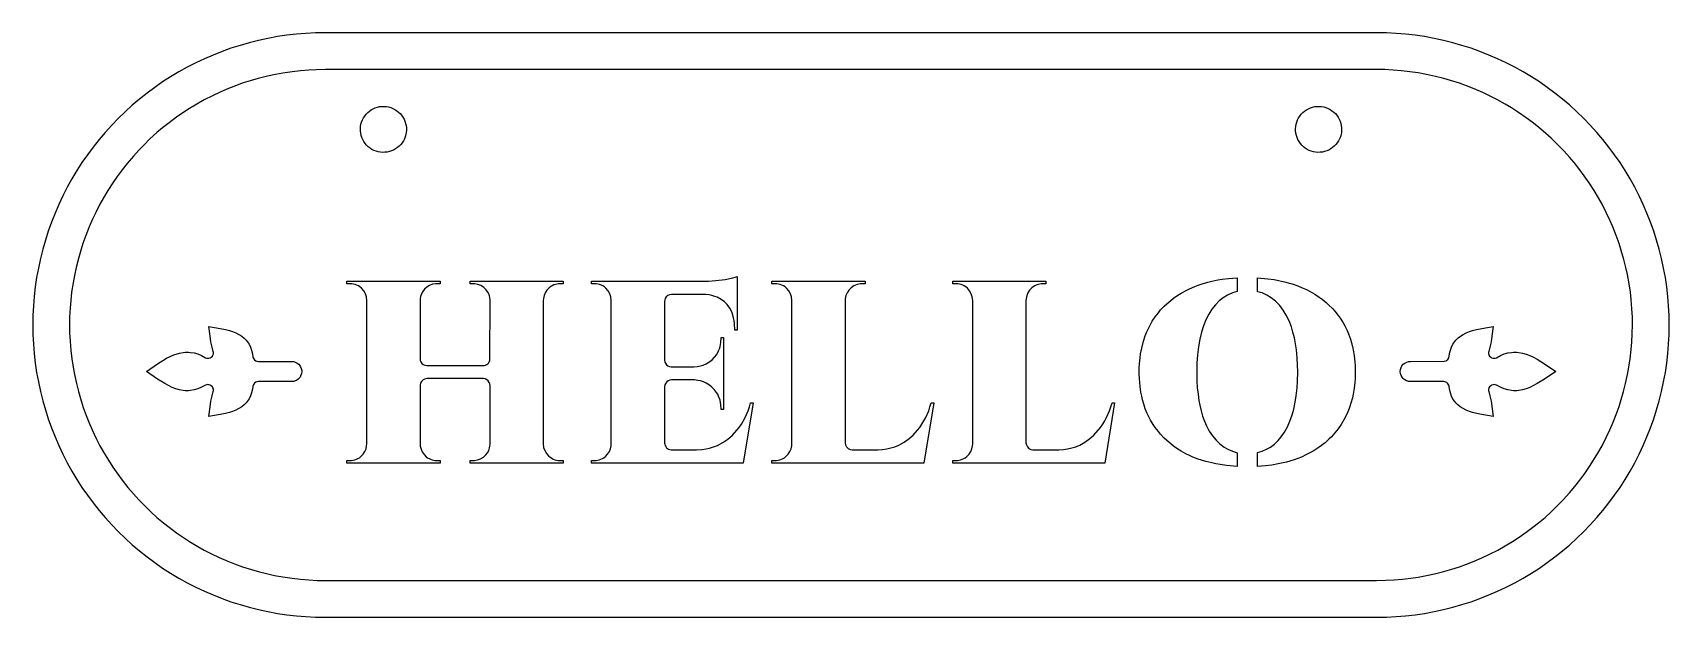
# Model space of a CAD drawing. Header units: millimetres. Extents: x 0 to 178, y 0 to 64.
import ezdxf

# ---------------------------------------------------------------- set-up
doc = ezdxf.new("R2010")
doc.units = ezdxf.units.MM
doc.layers.add('CUT', color=1, linetype='Continuous')
doc.layers.add('SCORE_OPTIONAL', color=5, linetype='Continuous')

msp = doc.modelspace()

# ---------------------------------------------------------------- linework, layer by layer
at = {"layer": 'CUT'}
for points in [[(30.71, 63.48), (29.67, 63.43), (28.64, 63.35), (27.61, 63.23), (26.58, 63.08), (25.56, 62.89), (24.54, 62.67), (23.53, 62.42), (22.53, 62.13), (21.54, 61.82), (20.57, 61.47), (19.6, 61.08), (18.65, 60.67), (17.71, 60.23), (16.78, 59.75), (15.87, 59.25), (14.98, 58.71), (14.11, 58.15), (13.26, 57.56), (12.42, 56.94), (11.61, 56.29), (10.82, 55.62), (10.05, 54.92), (9.3, 54.2), (8.58, 53.45), (7.88, 52.68), (7.21, 51.89), (6.56, 51.08), (5.94, 50.24), (5.35, 49.39), (4.79, 48.52), (4.25, 47.62), (3.75, 46.72), (3.27, 45.79), (2.83, 44.85), (2.42, 43.9), (2.03, 42.93), (1.68, 41.96), (1.37, 40.97), (1.08, 39.97), (0.83, 38.96), (0.61, 37.94), (0.42, 36.92), (0.27, 35.89), (0.15, 34.86), (0.07, 33.83), (0.02, 32.79), (0, 31.75), (0.02, 30.71), (0.07, 29.67), (0.15, 28.64), (0.27, 27.61), (0.42, 26.58), (0.61, 25.56), (0.83, 24.54), (1.08, 23.53), (1.37, 22.53), (1.68, 21.54), (2.03, 20.57), (2.42, 19.6), (2.83, 18.65), (3.27, 17.71), (3.75, 16.78), (4.25, 15.87), (4.79, 14.98), (5.35, 14.11), (5.94, 13.26), (6.56, 12.42), (7.21, 11.61), (7.88, 10.82), (8.58, 10.05), (9.3, 9.3), (10.05, 8.58), (10.82, 7.88), (11.61, 7.21), (12.42, 6.56), (13.26, 5.94), (14.11, 5.35), (14.98, 4.79), (15.87, 4.25), (16.78, 3.75), (17.71, 3.27), (18.65, 2.83), (19.6, 2.42), (20.57, 2.03), (21.54, 1.68), (22.53, 1.37), (23.53, 1.08), (24.54, 0.83), (25.56, 0.61), (26.58, 0.42), (27.61, 0.27), (28.64, 0.15), (29.67, 0.07), (30.71, 0.02), (31.75, 0), (146.05, 0), (147.09, 0.02), (148.13, 0.07), (149.16, 0.15), (150.19, 0.27), (151.22, 0.42), (152.24, 0.61), (153.26, 0.83), (154.27, 1.08), (155.27, 1.37), (156.26, 1.68), (157.23, 2.03), (158.2, 2.42), (159.15, 2.83), (160.09, 3.27), (161.02, 3.75), (161.92, 4.25), (162.82, 4.79), (163.69, 5.35), (164.54, 5.94), (165.38, 6.56), (166.19, 7.21), (166.98, 7.88), (167.75, 8.58), (168.5, 9.3), (169.22, 10.05), (169.92, 10.82), (170.59, 11.61), (171.24, 12.42), (171.86, 13.26), (172.45, 14.11), (173.01, 14.98), (173.55, 15.87), (174.05, 16.78), (174.53, 17.71), (174.97, 18.65), (175.38, 19.6), (175.77, 20.57), (176.12, 21.54), (176.43, 22.53), (176.72, 23.53), (176.97, 24.54), (177.19, 25.56), (177.38, 26.58), (177.53, 27.61), (177.65, 28.64), (177.73, 29.67), (177.78, 30.71), (177.8, 31.75), (177.78, 32.79), (177.73, 33.83), (177.65, 34.86), (177.53, 35.89), (177.38, 36.92), (177.19, 37.94), (176.97, 38.96), (176.72, 39.97), (176.43, 40.97), (176.12, 41.96), (175.77, 42.93), (175.38, 43.9), (174.97, 44.85), (174.53, 45.79), (174.05, 46.72), (173.55, 47.62), (173.01, 48.52), (172.45, 49.39), (171.86, 50.24), (171.24, 51.08), (170.59, 51.89), (169.92, 52.68), (169.22, 53.45), (168.5, 54.2), (167.75, 54.92), (166.98, 55.62), (166.19, 56.29), (165.38, 56.94), (164.54, 57.56), (163.69, 58.15), (162.82, 58.71), (161.92, 59.25), (161.02, 59.75), (160.09, 60.23), (159.15, 60.67), (158.2, 61.08), (157.23, 61.47), (156.26, 61.82), (155.27, 62.13), (154.27, 62.42), (153.26, 62.67), (152.24, 62.89), (151.22, 63.08), (150.19, 63.23), (149.16, 63.35), (148.13, 63.43), (147.09, 63.48), (146.05, 63.5), (31.75, 63.5)], [(40.59, 53.17), (40.6, 52.92), (40.58, 52.68), (40.54, 52.44), (40.47, 52.2), (40.38, 51.97), (40.27, 51.75), (40.13, 51.55), (39.98, 51.36), (39.81, 51.18), (39.63, 51.02), (39.42, 50.88), (39.21, 50.76), (38.99, 50.66), (38.75, 50.59), (38.51, 50.53), (38.27, 50.51), (38.02, 50.5), (37.78, 50.52), (37.54, 50.56), (37.3, 50.63), (37.07, 50.72), (36.85, 50.83), (36.65, 50.97), (36.46, 51.12), (36.28, 51.29), (36.12, 51.47), (35.98, 51.68), (35.86, 51.89), (35.76, 52.11), (35.69, 52.35), (35.63, 52.59), (35.61, 52.83), (35.6, 53.08), (35.62, 53.32), (35.66, 53.56), (35.73, 53.8), (35.82, 54.03), (35.93, 54.25), (36.07, 54.45), (36.22, 54.64), (36.39, 54.82), (36.57, 54.98), (36.78, 55.12), (36.99, 55.24), (37.21, 55.34), (37.45, 55.41), (37.69, 55.47), (37.93, 55.49), (38.18, 55.5), (38.42, 55.48), (38.66, 55.44), (38.9, 55.37), (39.13, 55.28), (39.35, 55.17), (39.55, 55.03), (39.74, 54.88), (39.92, 54.71), (40.08, 54.53), (40.22, 54.32), (40.34, 54.11), (40.44, 53.89), (40.51, 53.65), (40.57, 53.41)], [(142.19, 53.17), (142.2, 52.92), (142.18, 52.68), (142.14, 52.44), (142.07, 52.2), (141.98, 51.97), (141.87, 51.75), (141.73, 51.55), (141.58, 51.36), (141.41, 51.18), (141.23, 51.02), (141.02, 50.88), (140.81, 50.76), (140.59, 50.66), (140.35, 50.59), (140.11, 50.53), (139.87, 50.51), (139.62, 50.5), (139.38, 50.52), (139.14, 50.56), (138.9, 50.63), (138.67, 50.72), (138.45, 50.83), (138.25, 50.97), (138.06, 51.12), (137.88, 51.29), (137.72, 51.47), (137.58, 51.68), (137.46, 51.89), (137.36, 52.11), (137.29, 52.35), (137.23, 52.59), (137.21, 52.83), (137.2, 53.08), (137.22, 53.32), (137.26, 53.56), (137.33, 53.8), (137.42, 54.03), (137.53, 54.25), (137.67, 54.45), (137.82, 54.64), (137.99, 54.82), (138.17, 54.98), (138.38, 55.12), (138.59, 55.24), (138.81, 55.34), (139.05, 55.41), (139.29, 55.47), (139.53, 55.49), (139.78, 55.5), (140.02, 55.48), (140.26, 55.44), (140.5, 55.37), (140.73, 55.28), (140.95, 55.17), (141.15, 55.03), (141.34, 54.88), (141.52, 54.71), (141.68, 54.53), (141.82, 54.32), (141.94, 54.11), (142.04, 53.89), (142.11, 53.65), (142.17, 53.41)], [(34.13, 36.51), (44.26, 36.51), (44.26, 36.23), (43.75, 36.22), (43.44, 36.17), (43.11, 36.05), (42.8, 35.85), (42.57, 35.63), (42.37, 35.38), (42.23, 35.12), (42.14, 34.84), (42.1, 34.64), (42.08, 34.42), (42.08, 28.1), (42.11, 27.91), (42.17, 27.74), (42.28, 27.58), (42.43, 27.45), (42.61, 27.37), (42.81, 27.34), (48.92, 27.34), (49.06, 27.35), (49.2, 27.39), (49.32, 27.45), (49.44, 27.54), (49.51, 27.61), (49.59, 27.74), (49.65, 27.87), (49.67, 28.01), (49.68, 34.44), (49.66, 34.74), (49.58, 35.05), (49.45, 35.32), (49.26, 35.58), (49.01, 35.82), (48.86, 35.94), (48.7, 36.03), (48.36, 36.16), (48.02, 36.22), (47.51, 36.23), (47.51, 36.51), (57.64, 36.51), (57.64, 36.23), (57.12, 36.22), (56.78, 36.16), (56.6, 36.1), (56.43, 36.02), (56.28, 35.93), (56.12, 35.8), (55.87, 35.55), (55.68, 35.26), (55.55, 34.95), (55.48, 34.62), (55.47, 34.42), (55.47, 18.84), (55.51, 18.46), (55.62, 18.12), (55.81, 17.8), (56.05, 17.52), (56.21, 17.38), (56.38, 17.27), (56.55, 17.18), (56.73, 17.11), (56.91, 17.07), (57.1, 17.04), (57.64, 17.03), (57.64, 16.75), (47.51, 16.75), (47.51, 17.03), (48.01, 17.04), (48.33, 17.09), (48.66, 17.21), (48.97, 17.41), (49.21, 17.63), (49.4, 17.86), (49.54, 18.12), (49.63, 18.39), (49.67, 18.6), (49.68, 18.81), (49.68, 25.16), (49.66, 25.35), (49.59, 25.52), (49.48, 25.68), (49.33, 25.81), (49.15, 25.89), (48.96, 25.92), (42.84, 25.92), (42.71, 25.91), (42.57, 25.87), (42.43, 25.81), (42.33, 25.72), (42.23, 25.61), (42.17, 25.52), (42.12, 25.4), (42.09, 25.25), (42.08, 18.84), (42.11, 18.57), (42.19, 18.25), (42.32, 17.96), (42.51, 17.7), (42.75, 17.44), (42.9, 17.33), (43.06, 17.23), (43.23, 17.16), (43.41, 17.09), (43.74, 17.04), (44.26, 17.03), (44.26, 16.75), (34.13, 16.75), (34.13, 17.03), (34.64, 17.04), (34.98, 17.1), (35.17, 17.16), (35.33, 17.24), (35.49, 17.33), (35.64, 17.46), (35.89, 17.71), (36.08, 18), (36.21, 18.31), (36.28, 18.64), (36.3, 18.84), (36.3, 34.42), (36.25, 34.8), (36.14, 35.14), (35.96, 35.46), (35.71, 35.74), (35.55, 35.88), (35.38, 35.99), (35.21, 36.08), (35.03, 36.15), (34.85, 36.19), (34.66, 36.22), (34.13, 36.23)], [(60.69, 36.51), (73.42, 36.52), (74.23, 36.57), (75.23, 36.71), (76.05, 36.86), (76.33, 36.94), (76.55, 37.02), (76.55, 31.2), (76.27, 31.2), (76.25, 31.9), (76.21, 32.23), (76.15, 32.54), (75.99, 33.06), (75.87, 33.32), (75.73, 33.57), (75.45, 33.96), (75.14, 34.27), (74.79, 34.53), (74.36, 34.76), (74.1, 34.86), (73.77, 34.96), (73.48, 35.02), (73.13, 35.07), (69.39, 35.07), (69.19, 35.04), (69, 34.95), (68.82, 34.8), (68.71, 34.63), (68.67, 34.49), (68.65, 34.31), (68.65, 27.92), (68.68, 27.73), (68.74, 27.59), (68.85, 27.44), (69, 27.31), (69.18, 27.23), (69.37, 27.2), (71.83, 27.2), (72.19, 27.23), (72.54, 27.3), (72.85, 27.4), (73.16, 27.54), (73.47, 27.72), (73.8, 27.97), (74.06, 28.24), (74.31, 28.56), (74.52, 28.95), (74.61, 29.17), (74.68, 29.4), (74.76, 29.85), (74.78, 30.41), (75.06, 30.41), (75.06, 22.58), (75.05, 22.57), (74.78, 22.57), (74.76, 23.09), (74.67, 23.59), (74.52, 24.01), (74.42, 24.23), (74.29, 24.43), (74.08, 24.72), (73.79, 25.01), (73.51, 25.23), (73.17, 25.44), (72.86, 25.58), (72.54, 25.68), (72.26, 25.73), (71.9, 25.78), (69.39, 25.78), (69.22, 25.76), (69.04, 25.69), (68.89, 25.58), (68.77, 25.43), (68.68, 25.26), (68.65, 25.06), (68.65, 18.93), (68.66, 18.81), (68.7, 18.67), (68.77, 18.54), (68.86, 18.42), (68.97, 18.33), (69.09, 18.25), (69.22, 18.21), (69.37, 18.19), (72.13, 18.19), (72.69, 18.22), (73.15, 18.28), (73.53, 18.37), (73.97, 18.5), (74.39, 18.67), (74.97, 18.98), (75.52, 19.35), (76.03, 19.8), (76.5, 20.31), (76.76, 20.63), (76.99, 20.96), (77.16, 21.24), (77.36, 21.62), (77.55, 22.01), (77.72, 22.42), (77.86, 22.85), (77.99, 23.3), (78.27, 23.3), (77.2, 16.75), (60.69, 16.75), (60.69, 17.03), (61.2, 17.04), (61.55, 17.1), (61.73, 17.16), (61.9, 17.24), (62.05, 17.33), (62.21, 17.46), (62.45, 17.71), (62.65, 18), (62.78, 18.31), (62.85, 18.64), (62.86, 18.84), (62.86, 34.42), (62.82, 34.8), (62.71, 35.14), (62.52, 35.46), (62.28, 35.74), (62.11, 35.88), (61.95, 35.99), (61.78, 36.08), (61.59, 36.15), (61.42, 36.19), (61.22, 36.22), (60.69, 36.23)], [(80.31, 36.51), (90.44, 36.51), (90.44, 36.23), (89.91, 36.22), (89.57, 36.16), (89.39, 36.09), (89.22, 36.01), (89.06, 35.91), (88.9, 35.79), (88.66, 35.52), (88.48, 35.25), (88.35, 34.94), (88.28, 34.61), (88.27, 34.42), (88.27, 18.95), (88.3, 18.72), (88.41, 18.5), (88.58, 18.33), (88.8, 18.22), (89.03, 18.19), (91.83, 18.19), (92.32, 18.22), (92.78, 18.28), (93.23, 18.39), (93.67, 18.53), (94.1, 18.71), (94.67, 19.03), (95.21, 19.41), (95.66, 19.8), (96.13, 20.31), (96.38, 20.63), (96.61, 20.97), (96.83, 21.33), (97.02, 21.7), (97.34, 22.42), (97.48, 22.85), (97.61, 23.3), (97.89, 23.3), (96.82, 16.75), (80.31, 16.75), (80.31, 17.03), (80.82, 17.04), (81.17, 17.1), (81.35, 17.16), (81.52, 17.24), (81.67, 17.33), (81.83, 17.46), (82.07, 17.71), (82.27, 18), (82.4, 18.31), (82.47, 18.64), (82.48, 18.84), (82.48, 34.42), (82.44, 34.8), (82.33, 35.14), (82.14, 35.46), (81.9, 35.74), (81.73, 35.88), (81.57, 35.99), (81.39, 36.08), (81.21, 36.15), (81.03, 36.19), (80.84, 36.22), (80.31, 36.23)], [(99.95, 36.51), (110.08, 36.51), (110.08, 36.23), (109.56, 36.22), (109.22, 36.16), (109.03, 36.09), (108.87, 36.01), (108.7, 35.91), (108.55, 35.79), (108.3, 35.52), (108.12, 35.25), (107.99, 34.94), (107.92, 34.61), (107.91, 34.42), (107.91, 18.95), (107.95, 18.72), (108.06, 18.5), (108.22, 18.33), (108.44, 18.22), (108.67, 18.19), (111.47, 18.19), (111.97, 18.22), (112.42, 18.28), (112.88, 18.39), (113.32, 18.53), (113.75, 18.71), (114.32, 19.03), (114.85, 19.41), (115.3, 19.8), (115.77, 20.31), (116.02, 20.63), (116.26, 20.97), (116.47, 21.33), (116.67, 21.7), (116.98, 22.42), (117.12, 22.85), (117.26, 23.3), (117.54, 23.3), (116.46, 16.75), (99.95, 16.75), (99.95, 17.03), (100.47, 17.04), (100.81, 17.1), (100.99, 17.16), (101.16, 17.24), (101.31, 17.33), (101.47, 17.46), (101.72, 17.71), (101.91, 18), (102.04, 18.31), (102.11, 18.64), (102.13, 18.84), (102.13, 34.42), (102.08, 34.8), (101.97, 35.14), (101.78, 35.46), (101.54, 35.74), (101.38, 35.88), (101.21, 35.99), (101.04, 36.08), (100.86, 36.15), (100.68, 36.19), (100.49, 36.22), (99.95, 36.23)], [(129.93, 36.8), (130.85, 36.88), (130.85, 35.38), (130.33, 35.23), (129.82, 35), (129.34, 34.71), (128.9, 34.36), (128.49, 33.94), (128.1, 33.46), (127.77, 32.92), (127.46, 32.32), (127.2, 31.67), (126.97, 30.96), (126.79, 30.2), (126.64, 29.39), (126.54, 28.52), (126.48, 27.6), (126.46, 26.63), (126.48, 25.66), (126.52, 24.92), (126.6, 24.22), (126.69, 23.54), (126.79, 23.05), (126.93, 22.44), (127.1, 21.86), (127.3, 21.32), (127.52, 20.81), (127.83, 20.23), (128.18, 19.7), (128.56, 19.24), (128.97, 18.83), (129.43, 18.49), (129.84, 18.25), (130.33, 18.03), (130.85, 17.88), (130.85, 16.38), (129.69, 16.48), (129, 16.58), (128.55, 16.66), (128.1, 16.76), (127.46, 16.92), (126.63, 17.19), (126.05, 17.41), (125.67, 17.58), (125.29, 17.77), (124.77, 18.05), (124.42, 18.27), (123.95, 18.59), (123.63, 18.83), (123.2, 19.2), (122.92, 19.47), (122.54, 19.88), (122.29, 20.17), (121.95, 20.61), (121.73, 20.94), (121.44, 21.42), (121.09, 22.12), (120.87, 22.66), (120.74, 23.04), (120.57, 23.62), (120.48, 24.02), (120.4, 24.44), (120.31, 25.07), (120.23, 25.95), (120.22, 26.4), (120.22, 27.08), (120.25, 27.54), (120.31, 28.18), (120.36, 28.61), (120.48, 29.22), (120.68, 30.01), (120.87, 30.57), (121.01, 30.94), (121.17, 31.3), (121.43, 31.81), (121.63, 32.15), (121.94, 32.63), (122.29, 33.08), (122.54, 33.38), (122.92, 33.79), (123.2, 34.06), (123.63, 34.42), (123.95, 34.66), (124.42, 34.99), (124.77, 35.2), (125.3, 35.5), (125.67, 35.68), (126.24, 35.93), (126.63, 36.08), (127.05, 36.22), (127.67, 36.4), (128.11, 36.51), (128.77, 36.64), (129.23, 36.72)], [(133.06, 17.89), (133.56, 18.03), (134.05, 18.25), (134.47, 18.49), (134.91, 18.82), (135.32, 19.22), (135.65, 19.61), (136, 20.12), (136.31, 20.68), (136.59, 21.31), (136.83, 21.99), (137, 22.6), (137.17, 23.37), (137.28, 24.05), (137.37, 24.92), (137.42, 25.66), (137.44, 26.63), (137.42, 27.41), (137.38, 28.17), (137.3, 29.04), (137.2, 29.72), (137.07, 30.36), (136.92, 30.97), (136.74, 31.55), (136.49, 32.2), (136.19, 32.82), (135.85, 33.37), (135.48, 33.86), (135.25, 34.11), (135.01, 34.35), (134.55, 34.71), (134.07, 35), (133.56, 35.23), (133.05, 35.37), (133.05, 36.87), (134.17, 36.78), (134.87, 36.68), (135.33, 36.6), (135.98, 36.45), (136.41, 36.34), (136.84, 36.21), (137.44, 36), (137.84, 35.84), (138.4, 35.59), (138.77, 35.4), (139.29, 35.1), (139.78, 34.78), (140.1, 34.55), (140.54, 34.19), (140.83, 33.92), (141.23, 33.53), (141.48, 33.24), (141.83, 32.8), (142.06, 32.48), (142.36, 32), (142.55, 31.66), (142.8, 31.14), (142.96, 30.78), (143.15, 30.22), (143.27, 29.83), (143.37, 29.43), (143.5, 28.83), (143.56, 28.4), (143.63, 27.76), (143.66, 27.31), (143.68, 26.63), (143.66, 25.95), (143.63, 25.5), (143.56, 24.87), (143.46, 24.24), (143.37, 23.83), (143.21, 23.25), (143.03, 22.69), (142.88, 22.31), (142.64, 21.79), (142.46, 21.44), (142.16, 20.95), (141.84, 20.48), (141.48, 20.03), (141.1, 19.61), (140.82, 19.33), (140.4, 18.95), (139.78, 18.48), (139.12, 18.06), (138.4, 17.67), (137.83, 17.41), (137.04, 17.11), (136.2, 16.86), (135.32, 16.66), (134.63, 16.54), (133.93, 16.45), (133.05, 16.39)], [(12.35, 26.71), (13.54, 27.53), (14.14, 27.91), (14.54, 28.13), (14.94, 28.34), (15.33, 28.5), (15.95, 28.7), (16.33, 28.77), (16.55, 28.79), (16.93, 28.8), (17.15, 28.78), (17.55, 28.71), (17.95, 28.6), (18.35, 28.43), (18.77, 28.19), (18.92, 28.14), (19.04, 28.13), (19.15, 28.14), (19.27, 28.17), (19.4, 28.25), (19.52, 28.36), (19.58, 28.46), (19.63, 28.61), (19.64, 28.76), (19.62, 28.88), (19.48, 29.35), (19.36, 29.93), (19.26, 30.55), (19.12, 31.59), (20.37, 31.38), (20.96, 31.25), (21.36, 31.15), (21.72, 31.03), (22.07, 30.89), (22.4, 30.73), (22.7, 30.54), (22.97, 30.33), (23.19, 30.1), (23.4, 29.83), (23.51, 29.67), (23.66, 29.35), (23.78, 29.02), (23.88, 28.63), (23.93, 28.29), (23.96, 28.18), (24.01, 28.07), (24.09, 27.98), (24.25, 27.86), (24.36, 27.82), (24.52, 27.8), (28.12, 27.8), (28.35, 27.78), (28.53, 27.72), (28.72, 27.62), (28.9, 27.48), (28.98, 27.39), (29.1, 27.21), (29.17, 27.03), (29.22, 26.82), (29.22, 26.69), (29.2, 26.47), (29.14, 26.29), (29.04, 26.1), (28.96, 25.99), (28.82, 25.85), (28.65, 25.73), (28.53, 25.68), (28.35, 25.63), (28.12, 25.6), (24.52, 25.6), (24.36, 25.58), (24.25, 25.54), (24.09, 25.42), (24.01, 25.33), (23.96, 25.22), (23.93, 25.11), (23.88, 24.77), (23.78, 24.38), (23.66, 24.05), (23.51, 23.73), (23.4, 23.57), (23.19, 23.3), (22.97, 23.07), (22.7, 22.86), (22.4, 22.67), (22.07, 22.51), (21.72, 22.37), (21.36, 22.25), (20.96, 22.15), (20.37, 22.02), (19.12, 21.81), (19.26, 22.86), (19.36, 23.47), (19.48, 24.05), (19.62, 24.52), (19.64, 24.64), (19.63, 24.8), (19.58, 24.94), (19.52, 25.04), (19.4, 25.15), (19.27, 25.23), (19.15, 25.26), (19.04, 25.28), (18.92, 25.26), (18.77, 25.21), (18.35, 24.98), (17.95, 24.81), (17.55, 24.69), (17.15, 24.62), (16.93, 24.6), (16.55, 24.61), (16.33, 24.63), (15.95, 24.71), (15.55, 24.82), (15.15, 24.97), (14.74, 25.16), (14.34, 25.38), (13.54, 25.87)], [(153.84, 28.18), (153.96, 28.81), (154.02, 29.02), (154.14, 29.35), (154.29, 29.67), (154.4, 29.83), (154.61, 30.1), (154.85, 30.34), (155.12, 30.55), (155.4, 30.73), (155.73, 30.89), (156.08, 31.03), (156.44, 31.15), (156.84, 31.25), (157.43, 31.38), (158.68, 31.59), (158.54, 30.54), (158.44, 29.93), (158.32, 29.35), (158.18, 28.88), (158.16, 28.76), (158.16, 28.64), (158.21, 28.49), (158.28, 28.36), (158.4, 28.25), (158.5, 28.19), (158.65, 28.14), (158.76, 28.13), (158.88, 28.14), (159.03, 28.19), (159.45, 28.43), (159.85, 28.6), (160.25, 28.71), (160.65, 28.78), (160.87, 28.8), (161.25, 28.79), (161.47, 28.77), (161.85, 28.7), (162.25, 28.58), (162.65, 28.43), (163.06, 28.24), (163.46, 28.03), (164.26, 27.53), (165.46, 26.7), (164.26, 25.87), (163.46, 25.38), (163.06, 25.16), (162.65, 24.97), (162.25, 24.82), (161.85, 24.71), (161.47, 24.63), (161.25, 24.61), (160.87, 24.6), (160.65, 24.62), (160.25, 24.69), (159.85, 24.81), (159.45, 24.98), (159.03, 25.21), (158.88, 25.26), (158.76, 25.28), (158.65, 25.26), (158.5, 25.22), (158.4, 25.15), (158.28, 25.04), (158.21, 24.91), (158.16, 24.76), (158.16, 24.64), (158.18, 24.52), (158.32, 24.05), (158.44, 23.47), (158.57, 22.65), (158.67, 21.81), (157.23, 22.06), (156.44, 22.25), (156.08, 22.37), (155.73, 22.51), (155.4, 22.67), (155.1, 22.86), (154.83, 23.07), (154.61, 23.3), (154.49, 23.44), (154.3, 23.71), (154.14, 24.03), (154.02, 24.38), (153.92, 24.77), (153.87, 25.11), (153.84, 25.22), (153.79, 25.33), (153.71, 25.42), (153.62, 25.5), (153.51, 25.55), (153.4, 25.59), (153.28, 25.6), (149.68, 25.6), (149.48, 25.62), (149.24, 25.69), (149.08, 25.78), (148.98, 25.85), (148.89, 25.93), (148.77, 26.08), (148.66, 26.28), (148.6, 26.47), (148.58, 26.69), (148.59, 26.9), (148.66, 27.12), (148.76, 27.31), (148.9, 27.48), (149.08, 27.62), (149.27, 27.72), (149.48, 27.78), (149.68, 27.8), (153.36, 27.81), (153.55, 27.86), (153.65, 27.93), (153.74, 28.01)]]:
    msp.add_lwpolyline(points, close=True, dxfattribs=at)
at = {"layer": 'SCORE_OPTIONAL'}
msp.add_lwpolyline([(31.81, 59.5), (30.78, 59.48), (29.99, 59.44), (29.09, 59.37), (28.18, 59.27), (27.17, 59.12), (26.39, 58.98), (25.5, 58.79), (24.51, 58.54), (23.64, 58.29), (22.88, 58.04), (22.03, 57.74), (21.08, 57.36), (20.35, 57.05), (19.53, 56.66), (18.62, 56.2), (17.83, 55.75), (17.05, 55.28), (16.29, 54.79), (15.63, 54.34), (14.81, 53.73), (14.1, 53.16), (13.5, 52.65), (12.74, 51.96), (12.09, 51.33), (11.54, 50.76), (10.93, 50.09), (10.26, 49.31), (9.7, 48.6), (9.16, 47.87), (8.71, 47.21), (8.16, 46.35), (7.69, 45.57), (7.3, 44.88), (6.84, 43.97), (6.5, 43.25), (6.14, 42.42), (5.76, 41.47), (5.46, 40.62), (5.18, 39.75), (4.96, 38.99), (4.71, 38), (4.52, 37.11), (4.38, 36.33), (4.23, 35.32), (4.13, 34.41), (4.06, 33.62), (4.01, 32.6), (4, 31.81), (4.01, 30.9), (4.06, 29.99), (4.14, 28.97), (4.25, 28.07), (4.38, 27.17), (4.52, 26.39), (4.74, 25.39), (4.96, 24.51), (5.18, 23.75), (5.49, 22.78), (5.8, 21.92), (6.09, 21.18), (6.45, 20.35), (6.89, 19.43), (7.3, 18.62), (7.69, 17.93), (8.22, 17.05), (8.71, 16.29), (9.23, 15.54), (9.7, 14.9), (10.34, 14.1), (10.93, 13.41), (11.54, 12.74), (12.09, 12.17), (12.82, 11.46), (13.5, 10.85), (14.19, 10.26), (14.81, 9.77), (15.63, 9.16), (16.38, 8.65), (17.05, 8.22), (17.93, 7.69), (18.62, 7.3), (19.43, 6.89), (20.25, 6.5), (21.18, 6.09), (21.92, 5.8), (22.78, 5.49), (23.75, 5.18), (24.62, 4.93), (25.39, 4.74), (26.28, 4.55), (27.17, 4.38), (28.18, 4.23), (29.09, 4.13), (29.99, 4.06), (30.9, 4.01), (31.81, 4), (145.99, 4), (147.02, 4.02), (147.92, 4.06), (148.83, 4.14), (149.73, 4.25), (150.51, 4.36), (151.41, 4.52), (152.3, 4.71), (153.18, 4.93), (154.16, 5.21), (155.02, 5.49), (155.77, 5.76), (156.62, 6.09), (157.45, 6.45), (158.27, 6.84), (159.18, 7.3), (159.97, 7.75), (160.75, 8.22), (161.51, 8.71), (162.26, 9.23), (162.99, 9.77), (163.61, 10.26), (164.3, 10.85), (164.98, 11.46), (165.63, 12.09), (166.26, 12.74), (166.95, 13.5), (167.54, 14.19), (168.1, 14.9), (168.64, 15.63), (169.15, 16.38), (169.58, 17.05), (170.05, 17.83), (170.5, 18.62), (170.96, 19.53), (171.35, 20.35), (171.71, 21.18), (172.04, 22.03), (172.34, 22.88), (172.59, 23.64), (172.84, 24.51), (173.06, 25.39), (173.28, 26.39), (173.42, 27.17), (173.55, 28.07), (173.67, 29.09), (173.74, 29.88), (173.78, 30.78), (173.8, 31.81), (173.79, 32.6), (173.74, 33.51), (173.66, 34.53), (173.57, 35.32), (173.44, 36.21), (173.25, 37.22), (173.09, 38), (172.87, 38.88), (172.59, 39.86), (172.34, 40.62), (172.04, 41.47), (171.66, 42.42), (171.35, 43.15), (170.96, 43.97), (170.5, 44.88), (170.11, 45.57), (169.64, 46.35), (169.09, 47.21), (168.57, 47.96), (168.1, 48.6), (167.46, 49.4), (166.95, 50), (166.34, 50.68), (165.63, 51.41), (164.98, 52.04), (164.39, 52.57), (163.61, 53.24), (162.9, 53.8), (162.26, 54.27), (161.42, 54.85), (160.65, 55.34), (159.97, 55.75), (159.08, 56.25), (158.27, 56.66), (157.55, 57), (156.62, 57.41), (155.77, 57.74), (155.02, 58.01), (154.05, 58.32), (153.29, 58.54), (152.41, 58.76), (151.41, 58.98), (150.51, 59.14), (149.62, 59.27), (148.71, 59.37), (147.81, 59.44), (146.9, 59.49), (145.99, 59.5)], close=True, dxfattribs=at)

doc.saveas('drawing.dxf')
